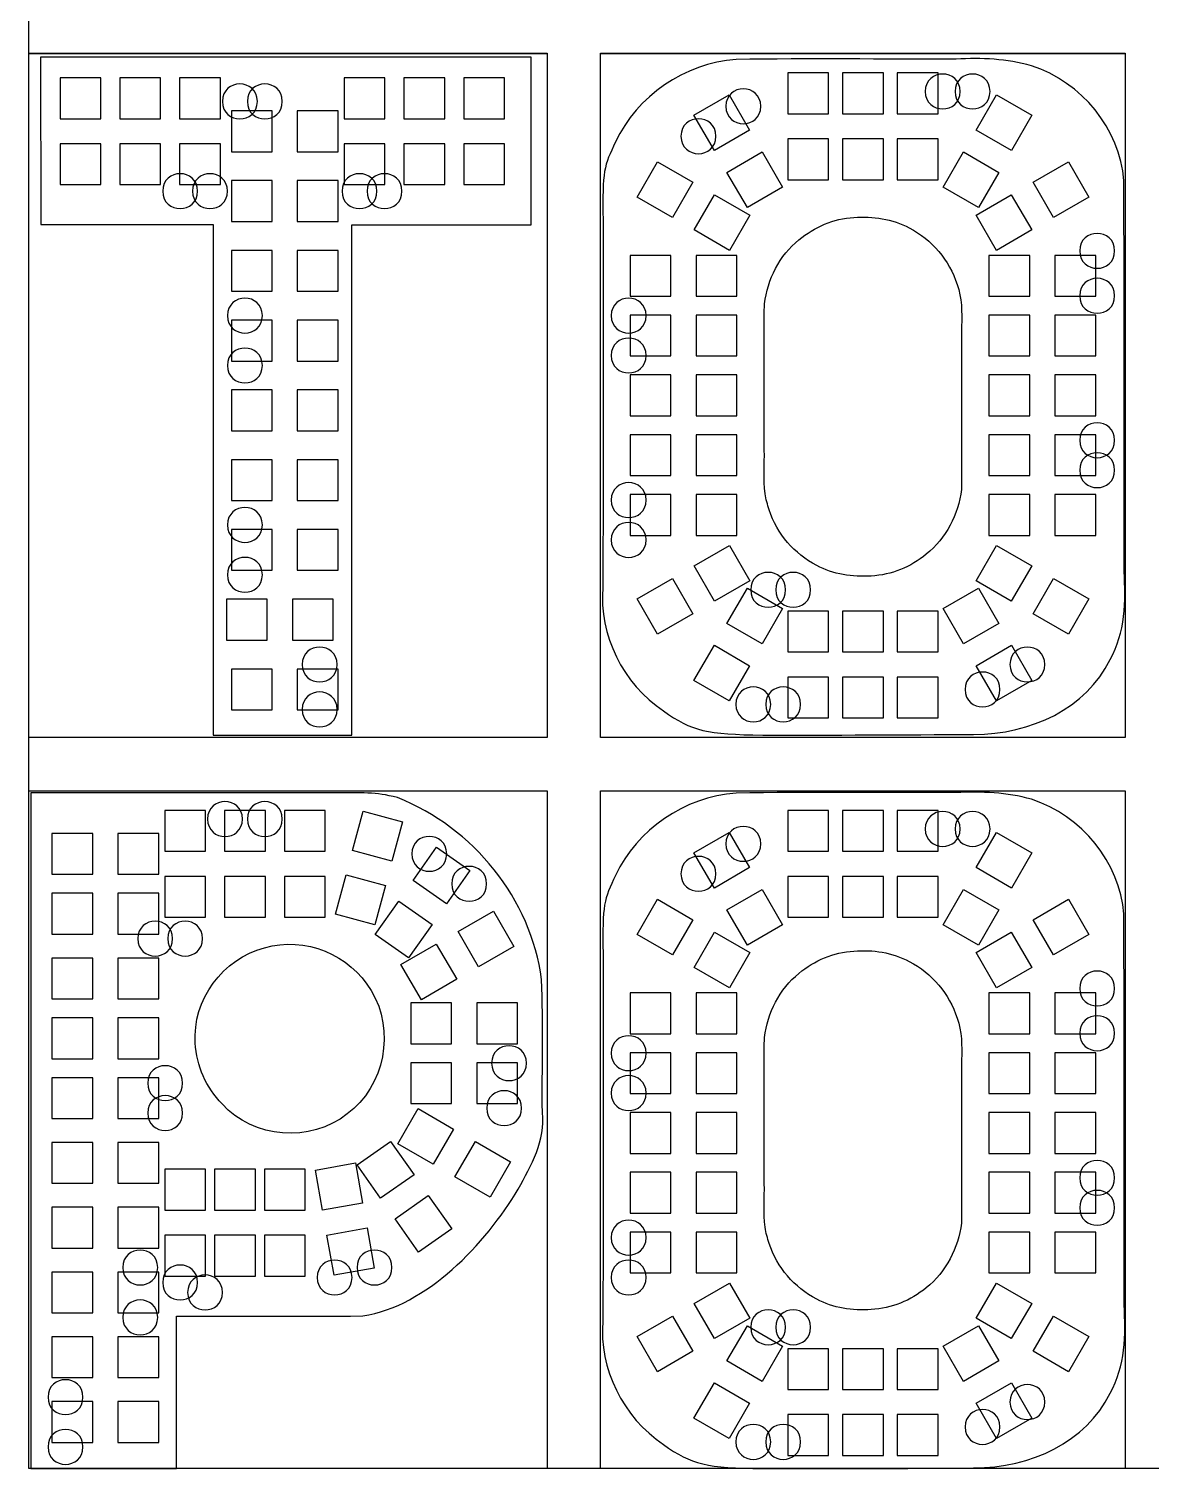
# Model space of a CAD drawing. Extents: x 0 to 1, y 276.29 to 277.32.
# Drawn here: x 0 to 0.397, y 276.295 to 276.805 of the extents above; entities that cross this region are included whole.
import ezdxf

# ---------------------------------------------------------------- set-up
doc = ezdxf.new("R2010")
doc.units = 0
for name, color, linetype in [('BoardOutline', 7, 'CONTINUOUS'), ('Letters', 7, 'CONTINUOUS'), ('Outline', 7, 'CONTINUOUS'), ('Soldermask', 7, 'CONTINUOUS')]:
    doc.layers.add(name, color=color, linetype=linetype)

msp = doc.modelspace()

# ---------------------------------------------------------------- linework, layer by layer
at = {"layer": 'BoardOutline', "color": 7}
msp.add_lwpolyline([(0.997937, 276.295556), (0, 276.295556), (0, 277.318611), (0.997937, 277.318611), (0.997937, 276.295556), (0.997937, 276.295556)], close=True, dxfattribs=at)
at = {"layer": 'Letters', "color": 7}
for points in [[(0.065264, 276.735851), (0.065193, 276.5552), (0.1143, 276.5552), (0.11434, 276.735774), (0.1778, 276.735774), (0.1778, 276.795089), (0.004165, 276.795089), (0.004302, 276.735871), (0.065264, 276.735851)], [(0.260563, 276.64062), (0.260562, 276.64062)], [(0.382694, 276.581909), (0.382694, 276.581909)], [(0.105702, 276.534785), (0.105702, 276.534772)], [(0.058909, 276.446167), (0.058909, 276.446164)], [(0.260563, 276.380975), (0.260562, 276.380974)], [(0.382694, 276.322265), (0.382694, 276.322263)]]:
    msp.add_lwpolyline(points, close=True, dxfattribs=at)
for points in [[(0.250306, 276.794325), (0.231928, 276.792993), (0.215219, 276.781287), (0.207631, 276.765177)], [(0.328165, 276.794481), (0.302215, 276.794359), (0.276241, 276.794713), (0.250306, 276.794325)], [(0.354834, 276.792113), (0.346198, 276.794596), (0.337109, 276.794879), (0.328165, 276.794481)], [(0.387529, 276.751511), (0.386152, 276.769728), (0.372725, 276.78622), (0.354834, 276.792113)], [(0.207631, 276.765177), (0.203622, 276.756704), (0.202867, 276.754859), (0.203252, 276.737461)], [(0.387612, 276.613111), (0.387552, 276.659242), (0.387727, 276.70539), (0.387529, 276.751511)], [(0.203252, 276.737461), (0.203175, 276.693863), (0.203343, 276.650673), (0.203146, 276.607493)], [(0.272549, 276.730498), (0.278007, 276.735052), (0.284863, 276.73801), (0.292, 276.738392)], [(0.292, 276.738392), (0.298694, 276.738937), (0.305615, 276.737904), (0.311577, 276.734707)], [(0.260319, 276.707796), (0.261516, 276.716496), (0.265632, 276.724938), (0.272549, 276.730498)], [(0.311577, 276.734707), (0.319546, 276.730549), (0.325901, 276.723281), (0.328502, 276.71462)], [(0.328502, 276.71462), (0.330351, 276.709931), (0.330212, 276.704882), (0.33013, 276.699938)], [(0.260272, 276.656083), (0.260304, 276.67332), (0.26021, 276.690566), (0.260319, 276.707796)], [(0.33013, 276.699938), (0.330101, 276.680663), (0.33019, 276.661379), (0.330086, 276.64211)], [(0.260562, 276.64062), (0.259919, 276.64573), (0.260441, 276.650935), (0.260272, 276.656083)], [(0.262044, 276.634879), (0.261394, 276.636747), (0.260876, 276.638664), (0.260563, 276.64062)], [(0.330086, 276.64211), (0.328897, 276.633307), (0.324662, 276.624791), (0.317635, 276.619216)], [(0.278828, 276.615203), (0.270996, 276.6193), (0.264692, 276.626385), (0.262044, 276.634879)], [(0.317635, 276.619216), (0.312134, 276.614701), (0.305257, 276.611835), (0.298116, 276.611483)], [(0.298116, 276.611483), (0.291511, 276.611014), (0.284703, 276.612038), (0.278828, 276.615203)], [(0.382694, 276.581909), (0.388016, 276.591462), (0.388305, 276.602558), (0.387612, 276.613111)], [(0.203146, 276.607493), (0.201763, 276.59059), (0.210212, 276.573426), (0.224616, 276.563714)], [(0.334381, 276.55545), (0.354606, 276.555382), (0.374204, 276.564628), (0.382694, 276.581909)], [(0.224616, 276.563714), (0.23461, 276.556591), (0.24003, 276.555406), (0.259757, 276.5552)], [(0.259757, 276.5552), (0.284638, 276.5552), (0.309518, 276.5552), (0.334381, 276.55545)], [(0.105702, 276.534772), (0.070715, 276.534772), (0.035729, 276.534772), (0.000742, 276.534772)], [(0.000742, 276.534772), (0.000742, 276.455033), (0.000742, 276.375295), (0.000742, 276.295556)], [(0.130428, 276.533035), (0.122246, 276.535209), (0.119055, 276.534672), (0.105702, 276.534785)], [(0.181449, 276.468697), (0.177775, 276.49712), (0.157389, 276.522435), (0.130428, 276.533035)], [(0.250306, 276.534682), (0.231928, 276.533355), (0.215219, 276.521643), (0.207631, 276.505534)], [(0.328165, 276.534837), (0.302215, 276.534716), (0.276241, 276.535069), (0.250306, 276.534682)], [(0.354834, 276.532467), (0.346198, 276.53495), (0.337109, 276.535232), (0.328165, 276.534837)], [(0.387529, 276.491864), (0.386152, 276.510082), (0.372725, 276.526573), (0.354834, 276.532467)], [(0.207631, 276.505534), (0.203622, 276.497062), (0.202867, 276.495216), (0.203252, 276.477817)], [(0.387612, 276.353465), (0.387552, 276.399596), (0.387727, 276.445744), (0.387529, 276.491864)], [(0.083409, 276.479887), (0.097573, 276.484103), (0.113784, 276.477516), (0.121143, 276.464763)], [(0.058909, 276.446164), (0.057838, 276.461342), (0.068652, 276.476205), (0.083409, 276.479887)], [(0.203252, 276.477817), (0.203175, 276.434219), (0.203343, 276.391029), (0.203147, 276.347849)], [(0.272549, 276.470851), (0.278007, 276.475406), (0.284863, 276.478361), (0.292, 276.478745)], [(0.292, 276.478745), (0.298694, 276.479281), (0.305615, 276.478265), (0.311577, 276.475059)], [(0.260319, 276.448149), (0.261516, 276.45685), (0.265632, 276.465292), (0.272549, 276.470851)], [(0.311577, 276.475059), (0.319546, 276.470902), (0.325901, 276.463635), (0.328502, 276.454974)], [(0.181757, 276.421566), (0.181559, 276.437271), (0.182158, 276.453024), (0.181449, 276.468697)], [(0.121143, 276.464763), (0.12981, 276.450733), (0.125936, 276.430828), (0.112651, 276.421075)], [(0.328502, 276.454974), (0.330351, 276.450286), (0.330212, 276.445234), (0.33013, 276.440292)], [(0.068392, 276.424623), (0.062746, 276.430352), (0.059384, 276.438158), (0.058909, 276.446167)], [(0.260272, 276.396437), (0.260304, 276.413672), (0.26021, 276.430919), (0.260319, 276.448149)], [(0.33013, 276.440292), (0.330101, 276.421017), (0.33019, 276.401734), (0.330086, 276.382465)], [(0.112651, 276.421075), (0.099804, 276.41085), (0.079379, 276.41232), (0.068392, 276.424623)], [(0.17322, 276.394495), (0.177793, 276.40282), (0.182872, 276.411775), (0.181757, 276.421566)], [(0.118254, 276.349619), (0.140664, 276.352963), (0.161726, 276.375092), (0.17322, 276.394495)], [(0.260562, 276.380974), (0.259919, 276.386085), (0.260441, 276.391289), (0.260272, 276.396437)], [(0.262044, 276.375234), (0.261394, 276.377097), (0.260876, 276.379019), (0.260563, 276.380975)], [(0.330086, 276.382465), (0.328897, 276.373662), (0.324662, 276.365145), (0.317635, 276.359571)], [(0.278828, 276.355558), (0.270996, 276.359656), (0.264692, 276.366739), (0.262044, 276.375234)], [(0.317635, 276.359571), (0.312134, 276.355055), (0.305257, 276.352191), (0.298116, 276.351838)], [(0.298116, 276.351838), (0.291511, 276.351358), (0.284703, 276.352402), (0.278828, 276.355558)], [(0.382694, 276.322263), (0.388016, 276.331816), (0.388305, 276.34291), (0.387612, 276.353465)], [(0.052271, 276.3495), (0.076352, 276.349579), (0.094193, 276.349342), (0.118254, 276.349619)], [(0.052271, 276.295556), (0.052271, 276.316575), (0.052271, 276.328482), (0.052271, 276.3495)], [(0.203147, 276.347849), (0.201763, 276.330947), (0.210212, 276.313782), (0.224616, 276.30407)], [(0.334381, 276.295806), (0.354607, 276.295738), (0.374204, 276.304984), (0.382694, 276.322265)], [(0.224616, 276.30407), (0.234611, 276.296947), (0.24003, 276.295762), (0.259757, 276.295556)], [(0.000742, 276.295556), (0.015828, 276.295556), (0.037185, 276.295556), (0.052271, 276.295556)], [(0.259757, 276.295556), (0.284638, 276.295556), (0.309518, 276.295556), (0.334381, 276.295806)]]:
    msp.add_open_spline(points, degree=3, dxfattribs=at)
at = {"layer": 'Outline', "color": 7}
for points in [[(0.183448, 276.554351), (0, 276.554351), (0, 276.796503), (0.183448, 276.796503), (0.183448, 276.554351), (0.183448, 276.554351)], [(0.388056, 276.554351), (0.202357, 276.554351), (0.202357, 276.796503), (0.388056, 276.796503), (0.388056, 276.554351), (0.388056, 276.554351)], [(0.183448, 276.295556), (0, 276.295556), (0, 276.535442), (0.183448, 276.535442), (0.183448, 276.295556), (0.183448, 276.295556)], [(0.388056, 276.295556), (0.202357, 276.295556), (0.202357, 276.535442), (0.388056, 276.535442), (0.388056, 276.295556), (0.388056, 276.295556)]]:
    msp.add_lwpolyline(points, close=True, dxfattribs=at)
at = {"layer": 'Soldermask', "color": 1}
for points in [[(0, 276.554351), (0, 276.796488), (0.183448, 276.796488), (0.183448, 276.554351), (0, 276.554351)], [(0.202357, 276.554351), (0.202357, 276.796488), (0.388056, 276.796488), (0.388056, 276.554351), (0.202357, 276.554351)], [(0, 276.295556), (0, 276.535441), (0.183448, 276.535441), (0.183448, 276.295556), (0, 276.295556)], [(0.202357, 276.295556), (0.202357, 276.535441), (0.388056, 276.535441), (0.388056, 276.295556), (0.202357, 276.295556)]]:
    msp.add_lwpolyline(points, dxfattribs=at)
at = {"layer": 'Soldermask', "color": 7}
for points in [[(0.01104, 276.773352), (0.025494, 276.773352), (0.025494, 276.787806), (0.01104, 276.787806), (0.01104, 276.773352)], [(0.0322, 276.773352), (0.046654, 276.773352), (0.046654, 276.787806), (0.0322, 276.787806), (0.0322, 276.773352)], [(0.053361, 276.773352), (0.067815, 276.773352), (0.067815, 276.787806), (0.053361, 276.787806), (0.053361, 276.773352)], [(0.111591, 276.773352), (0.126045, 276.773352), (0.126045, 276.787806), (0.111591, 276.787806), (0.111591, 276.773352)], [(0.132751, 276.773352), (0.147205, 276.773352), (0.147205, 276.787806), (0.132751, 276.787806), (0.132751, 276.773352)], [(0.153927, 276.773352), (0.168381, 276.773352), (0.168381, 276.787806), (0.153927, 276.787806), (0.153927, 276.773352)], [(0.268564, 276.775097), (0.283018, 276.775097), (0.283018, 276.789552), (0.268564, 276.789552), (0.268564, 276.775097)], [(0.287979, 276.775097), (0.302433, 276.775097), (0.302433, 276.789552), (0.287979, 276.789552), (0.287979, 276.775097)], [(0.307364, 276.775097), (0.321818, 276.775097), (0.321818, 276.789552), (0.307364, 276.789552), (0.307364, 276.775097)], [(0.255106, 276.76931), (0.242627, 276.762083), (0.2354, 276.774562), (0.247878, 276.781789), (0.255106, 276.76931)], [(0.347756, 276.762083), (0.335277, 276.76931), (0.342504, 276.781789), (0.354983, 276.774562), (0.347756, 276.762083)], [(0.071689, 276.761669), (0.086143, 276.761669), (0.086143, 276.776123), (0.071689, 276.776123), (0.071689, 276.761669)], [(0.095023, 276.761669), (0.109478, 276.761669), (0.109478, 276.776123), (0.095023, 276.776123), (0.095023, 276.761669)], [(0.268564, 276.751763), (0.283018, 276.751763), (0.283018, 276.766217), (0.268564, 276.766217), (0.268564, 276.751763)], [(0.287979, 276.751763), (0.302433, 276.751763), (0.302433, 276.766217), (0.287979, 276.766217), (0.287979, 276.751763)], [(0.307364, 276.751763), (0.321818, 276.751763), (0.321818, 276.766217), (0.307364, 276.766217), (0.307364, 276.751763)], [(0.01104, 276.750017), (0.025494, 276.750017), (0.025494, 276.764471), (0.01104, 276.764471), (0.01104, 276.750017)], [(0.0322, 276.750017), (0.046654, 276.750017), (0.046654, 276.764471), (0.0322, 276.764471), (0.0322, 276.750017)], [(0.053361, 276.750017), (0.067815, 276.750017), (0.067815, 276.764471), (0.053361, 276.764471), (0.053361, 276.750017)], [(0.111591, 276.750017), (0.126045, 276.750017), (0.126045, 276.764471), (0.111591, 276.764471), (0.111591, 276.750017)], [(0.132751, 276.750017), (0.147205, 276.750017), (0.147205, 276.764471), (0.132751, 276.764471), (0.132751, 276.750017)], [(0.153927, 276.750017), (0.168381, 276.750017), (0.168381, 276.764471), (0.153927, 276.764471), (0.153927, 276.750017)], [(0.266788, 276.749114), (0.254309, 276.741887), (0.247082, 276.75435), (0.259561, 276.761577), (0.266788, 276.749114)], [(0.336073, 276.741887), (0.323594, 276.749114), (0.330821, 276.761577), (0.3433, 276.75435), (0.336073, 276.741887)], [(0.234971, 276.75089), (0.227759, 276.738411), (0.21528, 276.745638), (0.222507, 276.758117), (0.234971, 276.75089)], [(0.362654, 276.738411), (0.355427, 276.75089), (0.367906, 276.758117), (0.375133, 276.745638), (0.362654, 276.738411)], [(0.071689, 276.736972), (0.086143, 276.736972), (0.086143, 276.751426), (0.071689, 276.751426), (0.071689, 276.736972)], [(0.095023, 276.736972), (0.109478, 276.736972), (0.109478, 276.751426), (0.095023, 276.751426), (0.095023, 276.736972)], [(0.255182, 276.739223), (0.247955, 276.726759), (0.235491, 276.733986), (0.242703, 276.74645), (0.255182, 276.739223)], [(0.342443, 276.726759), (0.335215, 276.739223), (0.347694, 276.74645), (0.354921, 276.733986), (0.342443, 276.726759)], [(0.071689, 276.712274), (0.086143, 276.712274), (0.086143, 276.726728), (0.071689, 276.726728), (0.071689, 276.712274)], [(0.095023, 276.712274), (0.109478, 276.712274), (0.109478, 276.726728), (0.095023, 276.726728), (0.095023, 276.712274)], [(0.2128, 276.710529), (0.227254, 276.710529), (0.227254, 276.724983), (0.2128, 276.724983), (0.2128, 276.710529)], [(0.236135, 276.710529), (0.250589, 276.710529), (0.250589, 276.724983), (0.236135, 276.724983), (0.236135, 276.710529)], [(0.339794, 276.710529), (0.354248, 276.710529), (0.354248, 276.724983), (0.339794, 276.724983), (0.339794, 276.710529)], [(0.363128, 276.710529), (0.377583, 276.710529), (0.377583, 276.724983), (0.363128, 276.724983), (0.363128, 276.710529)], [(0.071689, 276.687577), (0.086143, 276.687577), (0.086143, 276.702031), (0.071689, 276.702031), (0.071689, 276.687577)], [(0.095023, 276.687577), (0.109478, 276.687577), (0.109478, 276.702031), (0.095023, 276.702031), (0.095023, 276.687577)], [(0.2128, 276.689368), (0.227254, 276.689368), (0.227254, 276.703822), (0.2128, 276.703822), (0.2128, 276.689368)], [(0.236135, 276.689368), (0.250589, 276.689368), (0.250589, 276.703822), (0.236135, 276.703822), (0.236135, 276.689368)], [(0.339794, 276.689368), (0.354248, 276.689368), (0.354248, 276.703822), (0.339794, 276.703822), (0.339794, 276.689368)], [(0.363128, 276.689368), (0.377583, 276.689368), (0.377583, 276.703822), (0.363128, 276.703822), (0.363128, 276.689368)], [(0.2128, 276.668192), (0.227254, 276.668192), (0.227254, 276.682646), (0.2128, 276.682646), (0.2128, 276.668192)], [(0.236135, 276.668192), (0.250589, 276.668192), (0.250589, 276.682646), (0.236135, 276.682646), (0.236135, 276.668192)], [(0.339794, 276.668192), (0.354248, 276.668192), (0.354248, 276.682646), (0.339794, 276.682646), (0.339794, 276.668192)], [(0.363128, 276.668192), (0.377583, 276.668192), (0.377583, 276.682646), (0.363128, 276.682646), (0.363128, 276.668192)], [(0.071689, 276.662895), (0.086143, 276.662895), (0.086143, 276.677349), (0.071689, 276.677349), (0.071689, 276.662895)], [(0.095023, 276.662895), (0.109478, 276.662895), (0.109478, 276.677349), (0.095023, 276.677349), (0.095023, 276.662895)], [(0.2128, 276.647032), (0.227254, 276.647032), (0.227254, 276.661486), (0.2128, 276.661486), (0.2128, 276.647032)], [(0.236135, 276.647032), (0.250589, 276.647032), (0.250589, 276.661486), (0.236135, 276.661486), (0.236135, 276.647032)], [(0.339794, 276.647032), (0.354248, 276.647032), (0.354248, 276.661486), (0.339794, 276.661486), (0.339794, 276.647032)], [(0.363128, 276.647032), (0.377583, 276.647032), (0.377583, 276.661486), (0.363128, 276.661486), (0.363128, 276.647032)], [(0.071689, 276.638197), (0.086143, 276.638197), (0.086143, 276.652651), (0.071689, 276.652651), (0.071689, 276.638197)], [(0.095023, 276.638197), (0.109478, 276.638197), (0.109478, 276.652651), (0.095023, 276.652651), (0.095023, 276.638197)], [(0.2128, 276.625856), (0.227254, 276.625856), (0.227254, 276.64031), (0.2128, 276.64031), (0.2128, 276.625856)], [(0.236135, 276.625856), (0.250589, 276.625856), (0.250589, 276.64031), (0.236135, 276.64031), (0.236135, 276.625856)], [(0.339794, 276.625856), (0.354248, 276.625856), (0.354248, 276.64031), (0.339794, 276.64031), (0.339794, 276.625856)], [(0.363128, 276.625856), (0.377583, 276.625856), (0.377583, 276.64031), (0.363128, 276.64031), (0.363128, 276.625856)], [(0.071689, 276.6135), (0.086143, 276.6135), (0.086143, 276.627954), (0.071689, 276.627954), (0.071689, 276.6135)], [(0.095023, 276.6135), (0.109478, 276.6135), (0.109478, 276.627954), (0.095023, 276.627954), (0.095023, 276.6135)], [(0.247955, 276.622304), (0.255182, 276.609825), (0.242703, 276.602613), (0.235491, 276.615077), (0.247955, 276.622304)], [(0.335215, 276.609825), (0.342443, 276.622304), (0.354921, 276.615077), (0.347694, 276.602613), (0.335215, 276.609825)], [(0.227759, 276.610621), (0.234971, 276.598142), (0.222507, 276.590915), (0.21528, 276.603394), (0.227759, 276.610621)], [(0.355427, 276.598142), (0.362654, 276.610621), (0.375133, 276.603394), (0.367906, 276.590915), (0.355427, 276.598142)], [(0.069928, 276.588802), (0.084382, 276.588802), (0.084382, 276.603256), (0.069928, 276.603256), (0.069928, 276.588802)], [(0.093278, 276.588802), (0.107732, 276.588802), (0.107732, 276.603256), (0.093278, 276.603256), (0.093278, 276.588802)], [(0.254309, 276.607176), (0.266788, 276.599949), (0.259561, 276.587485), (0.247082, 276.594697), (0.254309, 276.607176)], [(0.323594, 276.599949), (0.336073, 276.607176), (0.3433, 276.594697), (0.330821, 276.587485), (0.323594, 276.599949)], [(0.268564, 276.584607), (0.283018, 276.584607), (0.283018, 276.599061), (0.268564, 276.599061), (0.268564, 276.584607)], [(0.287979, 276.584607), (0.302433, 276.584607), (0.302433, 276.599061), (0.287979, 276.599061), (0.287979, 276.584607)], [(0.307364, 276.584607), (0.321818, 276.584607), (0.321818, 276.599061), (0.307364, 276.599061), (0.307364, 276.584607)], [(0.242627, 276.586965), (0.255106, 276.579753), (0.247878, 276.567274), (0.2354, 276.574501), (0.242627, 276.586965)], [(0.335277, 276.579753), (0.347756, 276.586965), (0.354983, 276.574501), (0.342504, 276.567274), (0.335277, 276.579753)], [(0.071689, 276.564104), (0.086143, 276.564104), (0.086143, 276.578559), (0.071689, 276.578559), (0.071689, 276.564104)], [(0.095023, 276.564104), (0.109478, 276.564104), (0.109478, 276.578559), (0.095023, 276.578559), (0.095023, 276.564104)], [(0.268564, 276.561257), (0.283018, 276.561257), (0.283018, 276.575711), (0.268564, 276.575711), (0.268564, 276.561257)], [(0.287979, 276.561257), (0.302433, 276.561257), (0.302433, 276.575711), (0.287979, 276.575711), (0.287979, 276.561257)], [(0.307364, 276.561257), (0.321818, 276.561257), (0.321818, 276.575711), (0.307364, 276.575711), (0.307364, 276.561257)], [(0.048094, 276.514051), (0.062548, 276.514051), (0.062548, 276.528505), (0.048094, 276.528505), (0.048094, 276.514051)], [(0.069254, 276.514051), (0.083708, 276.514051), (0.083708, 276.528505), (0.069254, 276.528505), (0.069254, 276.514051)], [(0.09043, 276.514051), (0.104884, 276.514051), (0.104884, 276.528505), (0.09043, 276.528505), (0.09043, 276.514051)], [(0.128525, 276.510575), (0.114576, 276.514296), (0.118312, 276.528245), (0.132246, 276.524509), (0.128525, 276.510575)], [(0.268564, 276.514051), (0.283018, 276.514051), (0.283018, 276.528505), (0.268564, 276.528505), (0.268564, 276.514051)], [(0.287979, 276.514051), (0.302433, 276.514051), (0.302433, 276.528505), (0.287979, 276.528505), (0.287979, 276.514051)], [(0.307364, 276.514051), (0.321818, 276.514051), (0.321818, 276.528505), (0.307364, 276.528505), (0.307364, 276.514051)], [(0.008176, 276.505921), (0.02263, 276.505921), (0.02263, 276.520375), (0.008176, 276.520375), (0.008176, 276.505921)], [(0.031526, 276.505921), (0.045981, 276.505921), (0.045981, 276.520375), (0.031526, 276.520375), (0.031526, 276.505921)], [(0.255106, 276.508263), (0.242627, 276.501036), (0.2354, 276.513515), (0.247878, 276.520727), (0.255106, 276.508263)], [(0.347756, 276.501036), (0.335277, 276.508263), (0.342504, 276.520727), (0.354983, 276.513515), (0.347756, 276.501036)], [(0.147772, 276.495417), (0.135966, 276.503716), (0.144265, 276.515506), (0.156071, 276.507222), (0.147772, 276.495417)], [(0.048094, 276.490701), (0.062548, 276.490701), (0.062548, 276.505155), (0.048094, 276.505155), (0.048094, 276.490701)], [(0.069254, 276.490701), (0.083708, 276.490701), (0.083708, 276.505155), (0.069254, 276.505155), (0.069254, 276.490701)], [(0.09043, 276.490701), (0.104884, 276.490701), (0.104884, 276.505155), (0.09043, 276.505155), (0.09043, 276.490701)], [(0.122477, 276.488052), (0.108544, 276.491773), (0.112264, 276.505722), (0.126213, 276.502001), (0.122477, 276.488052)], [(0.268564, 276.490701), (0.283018, 276.490701), (0.283018, 276.505155), (0.268564, 276.505155), (0.268564, 276.490701)], [(0.287979, 276.490701), (0.302433, 276.490701), (0.302433, 276.505155), (0.287979, 276.505155), (0.287979, 276.490701)], [(0.307364, 276.490701), (0.321818, 276.490701), (0.321818, 276.505155), (0.307364, 276.505155), (0.307364, 276.490701)], [(0.008176, 276.484745), (0.02263, 276.484745), (0.02263, 276.499199), (0.008176, 276.499199), (0.008176, 276.484745)], [(0.031526, 276.484745), (0.045981, 276.484745), (0.045981, 276.499199), (0.031526, 276.499199), (0.031526, 276.484745)], [(0.134389, 276.476308), (0.122599, 276.484607), (0.130898, 276.496412), (0.142688, 276.488113), (0.134389, 276.476308)], [(0.234971, 276.489828), (0.227759, 276.477349), (0.21528, 276.484576), (0.222507, 276.497055), (0.234971, 276.489828)], [(0.266788, 276.488052), (0.254309, 276.480825), (0.247082, 276.493304), (0.259561, 276.500531), (0.266788, 276.488052)], [(0.336073, 276.480825), (0.323594, 276.488052), (0.330821, 276.500531), (0.3433, 276.493304), (0.336073, 276.480825)], [(0.362654, 276.477349), (0.355427, 276.489828), (0.367906, 276.497055), (0.375133, 276.484576), (0.362654, 276.477349)], [(0.159148, 276.473185), (0.151921, 276.485648), (0.1644, 276.492875), (0.171612, 276.480396), (0.159148, 276.473185)], [(0.138937, 276.461517), (0.13171, 276.473996), (0.144189, 276.481223), (0.151416, 276.468744), (0.138937, 276.461517)], [(0.255182, 276.478176), (0.247955, 276.465697), (0.235491, 276.472924), (0.242703, 276.485403), (0.255182, 276.478176)], [(0.342443, 276.465697), (0.335215, 276.478176), (0.347694, 276.485403), (0.354921, 276.472924), (0.342443, 276.465697)], [(0.008176, 276.461808), (0.02263, 276.461808), (0.02263, 276.476262), (0.008176, 276.476262), (0.008176, 276.461808)], [(0.031526, 276.461808), (0.045981, 276.461808), (0.045981, 276.476262), (0.031526, 276.476262), (0.031526, 276.461808)], [(0.135186, 276.445945), (0.14964, 276.445945), (0.14964, 276.460399), (0.135186, 276.460399), (0.135186, 276.445945)], [(0.15852, 276.445945), (0.172974, 276.445945), (0.172974, 276.460399), (0.15852, 276.460399), (0.15852, 276.445945)], [(0.2128, 276.449467), (0.227254, 276.449467), (0.227254, 276.463921), (0.2128, 276.463921), (0.2128, 276.449467)], [(0.236135, 276.449467), (0.250589, 276.449467), (0.250589, 276.463921), (0.236135, 276.463921), (0.236135, 276.449467)], [(0.339794, 276.449467), (0.354248, 276.449467), (0.354248, 276.463921), (0.339794, 276.463921), (0.339794, 276.449467)], [(0.363128, 276.449467), (0.377583, 276.449467), (0.377583, 276.463921), (0.363128, 276.463921), (0.363128, 276.449467)], [(0.008176, 276.440632), (0.02263, 276.440632), (0.02263, 276.455086), (0.008176, 276.455086), (0.008176, 276.440632)], [(0.031526, 276.440632), (0.045981, 276.440632), (0.045981, 276.455086), (0.031526, 276.455086), (0.031526, 276.440632)], [(0.2128, 276.428306), (0.227254, 276.428306), (0.227254, 276.442761), (0.2128, 276.442761), (0.2128, 276.428306)], [(0.236135, 276.428306), (0.250589, 276.428306), (0.250589, 276.442761), (0.236135, 276.442761), (0.236135, 276.428306)], [(0.339794, 276.428306), (0.354248, 276.428306), (0.354248, 276.442761), (0.339794, 276.442761), (0.339794, 276.428306)], [(0.363128, 276.428306), (0.377583, 276.428306), (0.377583, 276.442761), (0.363128, 276.442761), (0.363128, 276.428306)], [(0.135186, 276.424785), (0.14964, 276.424785), (0.14964, 276.439239), (0.135186, 276.439239), (0.135186, 276.424785)], [(0.15852, 276.424785), (0.172974, 276.424785), (0.172974, 276.439239), (0.15852, 276.439239), (0.15852, 276.424785)], [(0.008176, 276.419472), (0.02263, 276.419472), (0.02263, 276.433926), (0.008176, 276.433926), (0.008176, 276.419472)], [(0.031526, 276.419472), (0.045981, 276.419472), (0.045981, 276.433926), (0.031526, 276.433926), (0.031526, 276.419472)], [(0.130607, 276.410499), (0.137834, 276.422978), (0.150313, 276.415751), (0.143086, 276.403272), (0.130607, 276.410499)], [(0.2128, 276.407146), (0.227254, 276.407146), (0.227254, 276.4216), (0.2128, 276.4216), (0.2128, 276.407146)], [(0.236135, 276.407146), (0.250589, 276.407146), (0.250589, 276.4216), (0.236135, 276.4216), (0.236135, 276.407146)], [(0.339794, 276.407146), (0.354248, 276.407146), (0.354248, 276.4216), (0.339794, 276.4216), (0.339794, 276.407146)], [(0.363128, 276.407146), (0.377583, 276.407146), (0.377583, 276.4216), (0.363128, 276.4216), (0.363128, 276.407146)], [(0.008176, 276.39655), (0.02263, 276.39655), (0.02263, 276.411004), (0.008176, 276.411004), (0.008176, 276.39655)], [(0.031526, 276.39655), (0.045981, 276.39655), (0.045981, 276.411004), (0.031526, 276.411004), (0.031526, 276.39655)], [(0.116215, 276.403042), (0.12802, 276.411341), (0.136319, 276.399551), (0.124513, 276.391253), (0.116215, 276.403042)], [(0.150819, 276.398847), (0.158046, 276.411311), (0.170525, 276.404084), (0.163298, 276.39162), (0.150819, 276.398847)], [(0.048094, 276.387042), (0.062548, 276.387042), (0.062548, 276.401496), (0.048094, 276.401496), (0.048094, 276.387042)], [(0.065732, 276.387042), (0.080187, 276.387042), (0.080187, 276.401496), (0.065732, 276.401496), (0.065732, 276.387042)], [(0.083371, 276.387042), (0.097825, 276.387042), (0.097825, 276.401496), (0.083371, 276.401496), (0.083371, 276.387042)], [(0.101424, 276.401205), (0.115617, 276.403731), (0.118144, 276.389522), (0.103935, 276.387011), (0.101424, 276.401205)], [(0.2128, 276.38597), (0.227254, 276.38597), (0.227254, 276.400424), (0.2128, 276.400424), (0.2128, 276.38597)], [(0.236135, 276.38597), (0.250589, 276.38597), (0.250589, 276.400424), (0.236135, 276.400424), (0.236135, 276.38597)], [(0.339794, 276.38597), (0.354248, 276.38597), (0.354248, 276.400424), (0.339794, 276.400424), (0.339794, 276.38597)], [(0.363128, 276.38597), (0.377583, 276.38597), (0.377583, 276.400424), (0.363128, 276.400424), (0.363128, 276.38597)], [(0.129597, 276.383918), (0.141387, 276.392202), (0.149686, 276.380412), (0.137896, 276.372113), (0.129597, 276.383918)], [(0.008176, 276.373614), (0.02263, 276.373614), (0.02263, 276.388068), (0.008176, 276.388068), (0.008176, 276.373614)], [(0.031526, 276.373614), (0.045981, 276.373614), (0.045981, 276.388068), (0.031526, 276.388068), (0.031526, 276.373614)], [(0.105497, 276.378238), (0.11969, 276.380749), (0.122201, 276.366555), (0.108008, 276.364044), (0.105497, 276.378238)], [(0.2128, 276.36481), (0.227254, 276.36481), (0.227254, 276.379264), (0.2128, 276.379264), (0.2128, 276.36481)], [(0.236135, 276.36481), (0.250589, 276.36481), (0.250589, 276.379264), (0.236135, 276.379264), (0.236135, 276.36481)], [(0.339794, 276.36481), (0.354248, 276.36481), (0.354248, 276.379264), (0.339794, 276.379264), (0.339794, 276.36481)], [(0.363128, 276.36481), (0.377583, 276.36481), (0.377583, 276.379264), (0.363128, 276.379264), (0.363128, 276.36481)], [(0.048094, 276.363707), (0.062548, 276.363707), (0.062548, 276.378161), (0.048094, 276.378161), (0.048094, 276.363707)], [(0.065732, 276.363707), (0.080187, 276.363707), (0.080187, 276.378161), (0.065732, 276.378161), (0.065732, 276.363707)], [(0.083371, 276.363707), (0.097825, 276.363707), (0.097825, 276.378161), (0.083371, 276.378161), (0.083371, 276.363707)], [(0.008176, 276.350692), (0.02263, 276.350692), (0.02263, 276.365146), (0.008176, 276.365146), (0.008176, 276.350692)], [(0.031526, 276.350692), (0.045981, 276.350692), (0.045981, 276.365146), (0.031526, 276.365146), (0.031526, 276.350692)], [(0.247955, 276.361242), (0.255182, 276.348778), (0.242703, 276.341551), (0.235491, 276.35403), (0.247955, 276.361242)], [(0.335215, 276.348778), (0.342443, 276.361242), (0.354921, 276.35403), (0.347694, 276.341551), (0.335215, 276.348778)], [(0.227759, 276.349559), (0.234971, 276.337096), (0.222507, 276.329869), (0.21528, 276.342347), (0.227759, 276.349559)], [(0.355427, 276.337096), (0.362654, 276.349559), (0.375133, 276.342347), (0.367906, 276.329869), (0.355427, 276.337096)], [(0.254309, 276.346129), (0.266788, 276.338902), (0.259561, 276.326423), (0.247082, 276.333651), (0.254309, 276.346129)], [(0.323594, 276.338902), (0.336073, 276.346129), (0.3433, 276.333651), (0.330821, 276.326423), (0.323594, 276.338902)], [(0.008176, 276.327756), (0.02263, 276.327756), (0.02263, 276.34221), (0.008176, 276.34221), (0.008176, 276.327756)], [(0.031526, 276.327756), (0.045981, 276.327756), (0.045981, 276.34221), (0.031526, 276.34221), (0.031526, 276.327756)], [(0.268564, 276.323545), (0.283018, 276.323545), (0.283018, 276.337999), (0.268564, 276.337999), (0.268564, 276.323545)], [(0.287979, 276.323545), (0.302433, 276.323545), (0.302433, 276.337999), (0.287979, 276.337999), (0.287979, 276.323545)], [(0.307364, 276.323545), (0.321818, 276.323545), (0.321818, 276.337999), (0.307364, 276.337999), (0.307364, 276.323545)], [(0.242627, 276.325918), (0.255106, 276.318691), (0.247878, 276.306212), (0.2354, 276.313439), (0.242627, 276.325918)], [(0.335277, 276.318691), (0.347756, 276.325918), (0.354983, 276.313439), (0.342504, 276.306212), (0.335277, 276.318691)], [(0.008176, 276.304834), (0.02263, 276.304834), (0.02263, 276.319288), (0.008176, 276.319288), (0.008176, 276.304834)], [(0.031526, 276.304834), (0.045981, 276.304834), (0.045981, 276.319288), (0.031526, 276.319288), (0.031526, 276.304834)], [(0.268564, 276.30021), (0.283018, 276.30021), (0.283018, 276.314664), (0.268564, 276.314664), (0.268564, 276.30021)], [(0.287979, 276.30021), (0.302433, 276.30021), (0.302433, 276.314664), (0.287979, 276.314664), (0.287979, 276.30021)], [(0.307364, 276.30021), (0.321818, 276.30021), (0.321818, 276.314664), (0.307364, 276.314664), (0.307364, 276.30021)]]:
    msp.add_lwpolyline(points, close=True, dxfattribs=at)
for points in [[(0.080876, 276.779477), (0.080876, 276.787699), (0.068534, 276.787699), (0.068534, 276.779477)], [(0.089695, 276.779477), (0.089695, 276.787699), (0.077369, 276.787699), (0.077369, 276.779477)], [(0.329596, 276.782998), (0.329596, 276.791221), (0.317255, 276.791221), (0.317255, 276.782998)], [(0.340176, 276.782998), (0.340176, 276.791221), (0.327835, 276.791221), (0.327835, 276.782998)], [(0.259041, 276.777731), (0.259041, 276.785953), (0.2467, 276.785953), (0.2467, 276.777731)], [(0.317255, 276.782998), (0.317255, 276.774776), (0.329596, 276.774776), (0.329596, 276.782998)], [(0.327835, 276.782998), (0.327835, 276.774776), (0.340176, 276.774776), (0.340176, 276.782998)], [(0.068534, 276.779477), (0.068534, 276.771254), (0.080876, 276.771254), (0.080876, 276.779477)], [(0.077369, 276.779477), (0.077369, 276.771254), (0.089695, 276.771254), (0.089695, 276.779477)], [(0.2467, 276.777731), (0.2467, 276.769509), (0.259041, 276.769509), (0.259041, 276.777731)], [(0.243147, 276.767135), (0.243147, 276.775358), (0.230806, 276.775358), (0.230806, 276.767135)], [(0.230806, 276.767135), (0.230806, 276.758913), (0.243147, 276.758913), (0.243147, 276.767135)], [(0.0597, 276.74772), (0.0597, 276.755943), (0.047374, 276.755943), (0.047374, 276.74772)], [(0.07028, 276.74772), (0.07028, 276.755943), (0.057954, 276.755943), (0.057954, 276.74772)], [(0.123197, 276.74772), (0.123197, 276.755943), (0.110871, 276.755943), (0.110871, 276.74772)], [(0.132031, 276.74772), (0.132031, 276.755943), (0.119706, 276.755943), (0.119706, 276.74772)], [(0.047374, 276.74772), (0.047374, 276.739498), (0.0597, 276.739498), (0.0597, 276.74772)], [(0.057954, 276.74772), (0.057954, 276.739498), (0.07028, 276.739498), (0.07028, 276.74772)], [(0.110871, 276.74772), (0.110871, 276.739498), (0.123197, 276.739498), (0.123197, 276.74772)], [(0.119706, 276.74772), (0.119706, 276.739498), (0.132031, 276.739498), (0.132031, 276.74772)], [(0.384258, 276.72656), (0.384258, 276.734782), (0.371917, 276.734782), (0.371917, 276.72656)], [(0.371917, 276.72656), (0.371917, 276.718338), (0.384258, 276.718338), (0.384258, 276.72656)], [(0.384258, 276.710697), (0.384258, 276.718919), (0.371917, 276.718919), (0.371917, 276.710697)], [(0.082652, 276.703639), (0.082652, 276.711861), (0.070311, 276.711861), (0.070311, 276.703639)], [(0.21845, 276.703639), (0.21845, 276.711861), (0.206124, 276.711861), (0.206124, 276.703639)], [(0.371917, 276.710697), (0.371917, 276.702475), (0.384258, 276.702475), (0.384258, 276.710697)], [(0.070311, 276.703639), (0.070311, 276.695416), (0.082652, 276.695416), (0.082652, 276.703639)], [(0.206124, 276.703639), (0.206124, 276.695416), (0.21845, 276.695416), (0.21845, 276.703639)], [(0.21845, 276.689537), (0.21845, 276.697759), (0.206124, 276.697759), (0.206124, 276.689537)], [(0.082652, 276.686), (0.082652, 276.694222), (0.070311, 276.694222), (0.070311, 276.686)], [(0.070311, 276.686), (0.070311, 276.677777), (0.082652, 276.677777), (0.082652, 276.686)], [(0.206124, 276.689537), (0.206124, 276.681314), (0.21845, 276.681314), (0.21845, 276.689537)], [(0.384258, 276.659526), (0.384258, 276.667748), (0.371917, 276.667748), (0.371917, 276.659526)], [(0.371917, 276.659526), (0.371917, 276.651304), (0.384258, 276.651304), (0.384258, 276.659526)], [(0.384258, 276.648946), (0.384258, 276.657168), (0.371917, 276.657168), (0.371917, 276.648946)], [(0.371917, 276.648946), (0.371917, 276.640723), (0.384258, 276.640723), (0.384258, 276.648946)], [(0.21845, 276.638365), (0.21845, 276.646588), (0.206124, 276.646588), (0.206124, 276.638365)], [(0.082652, 276.629561), (0.082652, 276.637784), (0.070311, 276.637784), (0.070311, 276.629561)], [(0.206124, 276.638365), (0.206124, 276.630143), (0.21845, 276.630143), (0.21845, 276.638365)], [(0.070311, 276.629561), (0.070311, 276.621339), (0.082652, 276.621339), (0.082652, 276.629561)], [(0.21845, 276.624248), (0.21845, 276.63247), (0.206124, 276.63247), (0.206124, 276.624248)], [(0.206124, 276.624248), (0.206124, 276.616026), (0.21845, 276.616026), (0.21845, 276.624248)], [(0.082652, 276.611922), (0.082652, 276.620145), (0.070311, 276.620145), (0.070311, 276.611922)], [(0.267845, 276.606609), (0.267845, 276.614832), (0.255504, 276.614832), (0.255504, 276.606609)], [(0.276679, 276.606609), (0.276679, 276.614832), (0.264338, 276.614832), (0.264338, 276.606609)], [(0.070311, 276.611922), (0.070311, 276.6037), (0.082652, 276.6037), (0.082652, 276.611922)], [(0.255504, 276.606609), (0.255504, 276.598387), (0.267845, 276.598387), (0.267845, 276.606609)], [(0.264338, 276.606609), (0.264338, 276.598387), (0.276679, 276.598387), (0.276679, 276.606609)], [(0.109095, 276.580166), (0.109095, 276.588389), (0.096754, 276.588389), (0.096754, 276.580166)], [(0.359561, 276.580166), (0.359561, 276.588389), (0.347235, 276.588389), (0.347235, 276.580166)], [(0.096754, 276.580166), (0.096754, 276.571944), (0.109095, 276.571944), (0.109095, 276.580166)], [(0.343698, 276.571332), (0.343698, 276.579554), (0.331372, 276.579554), (0.331372, 276.571332)], [(0.347235, 276.580166), (0.347235, 276.571944), (0.359561, 276.571944), (0.359561, 276.580166)], [(0.109095, 276.564273), (0.109095, 276.572495), (0.096754, 276.572495), (0.096754, 276.564273)], [(0.262562, 276.566064), (0.262562, 276.574287), (0.250236, 276.574287), (0.250236, 276.566064)], [(0.273143, 276.566064), (0.273143, 276.574287), (0.260817, 276.574287), (0.260817, 276.566064)], [(0.331372, 276.571332), (0.331372, 276.563109), (0.343698, 276.563109), (0.343698, 276.571332)], [(0.096754, 276.564273), (0.096754, 276.556051), (0.109095, 276.556051), (0.109095, 276.564273)], [(0.250236, 276.566064), (0.250236, 276.557842), (0.262562, 276.557842), (0.262562, 276.566064)], [(0.260817, 276.566064), (0.260817, 276.557842), (0.273143, 276.557842), (0.273143, 276.566064)], [(0.075593, 276.525473), (0.075593, 276.533696), (0.063252, 276.533696), (0.063252, 276.525473)], [(0.089695, 276.525473), (0.089695, 276.533696), (0.077369, 276.533696), (0.077369, 276.525473)], [(0.329596, 276.521952), (0.329596, 276.530174), (0.317255, 276.530174), (0.317255, 276.521952)], [(0.340176, 276.521952), (0.340176, 276.530174), (0.327835, 276.530174), (0.327835, 276.521952)], [(0.063252, 276.525473), (0.063252, 276.517251), (0.075593, 276.517251), (0.075593, 276.525473)], [(0.077369, 276.525473), (0.077369, 276.517251), (0.089695, 276.517251), (0.089695, 276.525473)], [(0.147894, 276.513148), (0.147894, 276.52137), (0.135568, 276.52137), (0.135568, 276.513148)], [(0.259041, 276.516669), (0.259041, 276.524892), (0.2467, 276.524892), (0.2467, 276.516669)], [(0.317255, 276.521952), (0.317255, 276.51373), (0.329596, 276.51373), (0.329596, 276.521952)], [(0.327835, 276.521952), (0.327835, 276.51373), (0.340176, 276.51373), (0.340176, 276.521952)], [(0.2467, 276.516669), (0.2467, 276.508447), (0.259041, 276.508447), (0.259041, 276.516669)], [(0.135568, 276.513148), (0.135568, 276.504925), (0.147894, 276.504925), (0.147894, 276.513148)], [(0.243147, 276.506089), (0.243147, 276.514311), (0.230806, 276.514311), (0.230806, 276.506089)], [(0.162011, 276.502552), (0.162011, 276.510774), (0.14967, 276.510774), (0.14967, 276.502552)], [(0.230806, 276.506089), (0.230806, 276.497867), (0.243147, 276.497867), (0.243147, 276.506089)], [(0.14967, 276.502552), (0.14967, 276.49433), (0.162011, 276.49433), (0.162011, 276.502552)], [(0.050896, 276.483137), (0.050896, 276.491359), (0.03857, 276.491359), (0.03857, 276.483137)], [(0.061476, 276.483137), (0.061476, 276.491359), (0.04915, 276.491359), (0.04915, 276.483137)], [(0.03857, 276.483137), (0.03857, 276.474915), (0.050896, 276.474915), (0.050896, 276.483137)], [(0.04915, 276.483137), (0.04915, 276.474915), (0.061476, 276.474915), (0.061476, 276.483137)], [(0.384258, 276.465498), (0.384258, 276.47372), (0.371917, 276.47372), (0.371917, 276.465498)], [(0.371917, 276.465498), (0.371917, 276.457276), (0.384258, 276.457276), (0.384258, 276.465498)], [(0.384258, 276.449635), (0.384258, 276.457858), (0.371917, 276.457858), (0.371917, 276.449635)], [(0.21845, 276.442592), (0.21845, 276.450814), (0.206124, 276.450814), (0.206124, 276.442592)], [(0.176113, 276.439055), (0.176113, 276.447277), (0.163788, 276.447277), (0.163788, 276.439055)], [(0.371917, 276.449635), (0.371917, 276.441413), (0.384258, 276.441413), (0.384258, 276.449635)], [(0.054417, 276.431997), (0.054417, 276.440219), (0.042091, 276.440219), (0.042091, 276.431997)], [(0.206124, 276.442592), (0.206124, 276.43437), (0.21845, 276.43437), (0.21845, 276.442592)], [(0.163788, 276.439055), (0.163788, 276.430833), (0.176113, 276.430833), (0.176113, 276.439055)], [(0.21845, 276.428475), (0.21845, 276.436697), (0.206124, 276.436697), (0.206124, 276.428475)], [(0.042091, 276.431997), (0.042091, 276.423774), (0.054417, 276.423774), (0.054417, 276.431997)], [(0.054417, 276.421416), (0.054417, 276.429639), (0.042091, 276.429639), (0.042091, 276.421416)], [(0.174368, 276.423162), (0.174368, 276.431384), (0.162042, 276.431384), (0.162042, 276.423162)], [(0.206124, 276.428475), (0.206124, 276.420253), (0.21845, 276.420253), (0.21845, 276.428475)], [(0.042091, 276.421416), (0.042091, 276.413194), (0.054417, 276.413194), (0.054417, 276.421416)], [(0.162042, 276.423162), (0.162042, 276.41494), (0.174368, 276.41494), (0.174368, 276.423162)], [(0.384258, 276.39848), (0.384258, 276.406702), (0.371917, 276.406702), (0.371917, 276.39848)], [(0.371917, 276.39848), (0.371917, 276.390257), (0.384258, 276.390257), (0.384258, 276.39848)], [(0.384258, 276.387884), (0.384258, 276.396106), (0.371917, 276.396106), (0.371917, 276.387884)], [(0.21845, 276.377304), (0.21845, 276.385526), (0.206124, 276.385526), (0.206124, 276.377304)], [(0.371917, 276.387884), (0.371917, 276.379662), (0.384258, 276.379662), (0.384258, 276.387884)], [(0.045598, 276.366723), (0.045598, 276.374946), (0.033257, 276.374946), (0.033257, 276.366723)], [(0.12851, 276.366723), (0.12851, 276.374946), (0.116169, 276.374946), (0.116169, 276.366723)], [(0.206124, 276.377304), (0.206124, 276.369081), (0.21845, 276.369081), (0.21845, 276.377304)], [(0.0597, 276.361441), (0.0597, 276.369663), (0.047374, 276.369663), (0.047374, 276.361441)], [(0.114393, 276.363202), (0.114393, 276.371424), (0.102067, 276.371424), (0.102067, 276.363202)], [(0.21845, 276.363202), (0.21845, 276.371424), (0.206124, 276.371424), (0.206124, 276.363202)], [(0.033257, 276.366723), (0.033257, 276.358501), (0.045598, 276.358501), (0.045598, 276.366723)], [(0.068534, 276.357919), (0.068534, 276.366142), (0.056209, 276.366142), (0.056209, 276.357919)], [(0.102067, 276.363202), (0.102067, 276.35498), (0.114393, 276.35498), (0.114393, 276.363202)], [(0.116169, 276.366723), (0.116169, 276.358501), (0.12851, 276.358501), (0.12851, 276.366723)], [(0.206124, 276.363202), (0.206124, 276.35498), (0.21845, 276.35498), (0.21845, 276.363202)], [(0.047374, 276.361441), (0.047374, 276.353219), (0.0597, 276.353219), (0.0597, 276.361441)], [(0.045598, 276.349085), (0.045598, 276.357307), (0.033257, 276.357307), (0.033257, 276.349085)], [(0.056209, 276.357919), (0.056209, 276.349697), (0.068534, 276.349697), (0.068534, 276.357919)], [(0.267845, 276.345563), (0.267845, 276.353785), (0.255504, 276.353785), (0.255504, 276.345563)], [(0.276679, 276.345563), (0.276679, 276.353785), (0.264338, 276.353785), (0.264338, 276.345563)], [(0.033257, 276.349085), (0.033257, 276.340862), (0.045598, 276.340862), (0.045598, 276.349085)], [(0.255504, 276.345563), (0.255504, 276.337341), (0.267845, 276.337341), (0.267845, 276.345563)], [(0.264338, 276.345563), (0.264338, 276.337341), (0.276679, 276.337341), (0.276679, 276.345563)], [(0.019139, 276.320865), (0.019139, 276.329088), (0.006814, 276.329088), (0.006814, 276.320865)], [(0.359561, 276.31912), (0.359561, 276.327342), (0.347235, 276.327342), (0.347235, 276.31912)], [(0.006814, 276.320865), (0.006814, 276.312643), (0.019139, 276.312643), (0.019139, 276.320865)], [(0.343698, 276.310285), (0.343698, 276.318507), (0.331372, 276.318507), (0.331372, 276.310285)], [(0.347235, 276.31912), (0.347235, 276.310898), (0.359561, 276.310898), (0.359561, 276.31912)], [(0.262562, 276.305003), (0.262562, 276.313225), (0.250236, 276.313225), (0.250236, 276.305003)], [(0.273143, 276.305003), (0.273143, 276.313225), (0.260817, 276.313225), (0.260817, 276.305003)], [(0.019139, 276.303227), (0.019139, 276.311449), (0.006814, 276.311449), (0.006814, 276.303227)], [(0.331372, 276.310285), (0.331372, 276.302063), (0.343698, 276.302063), (0.343698, 276.310285)], [(0.006814, 276.303227), (0.006814, 276.295004), (0.019139, 276.295004), (0.019139, 276.303227)], [(0.250236, 276.305003), (0.250236, 276.29678), (0.262562, 276.29678), (0.262562, 276.305003)], [(0.260817, 276.305003), (0.260817, 276.29678), (0.273143, 276.29678), (0.273143, 276.305003)]]:
    msp.add_open_spline(points, degree=3, dxfattribs=at)

doc.saveas('drawing.dxf')
